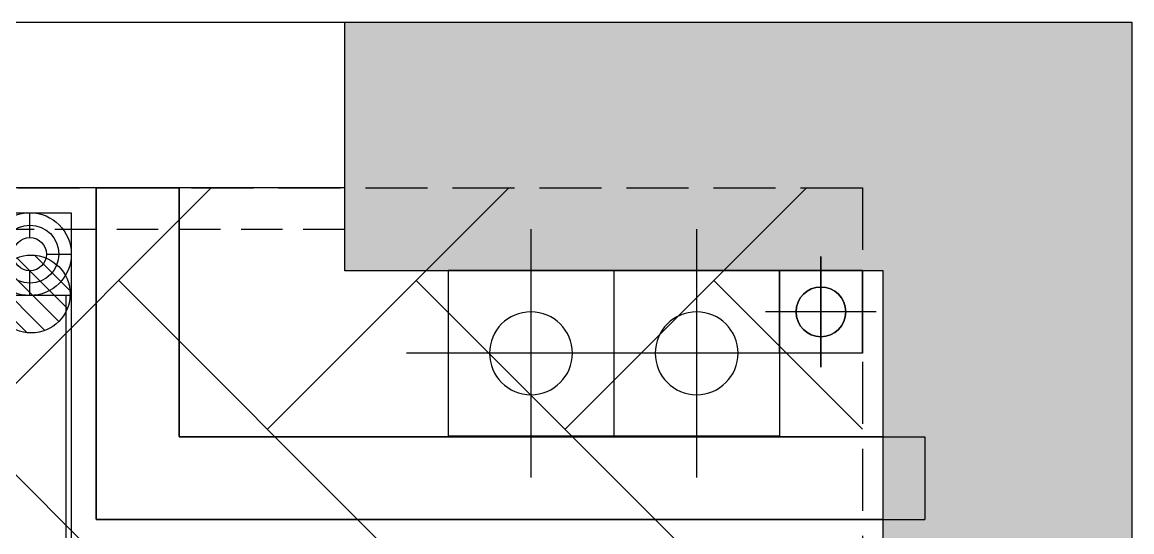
# Model space of a CAD drawing. Header units: millimetres. Extents: x -94739 to 67223, y -48947 to 34737.
# Drawn here: x 43963 to 45303, y -35168 to -34553 of the extents above; entities that cross this region are included whole.
import ezdxf

# ---------------------------------------------------------------- set-up
doc = ezdxf.new("R2010")
doc.units = ezdxf.units.MM
doc.linetypes.add('DASH', pattern=[0.35, 0.25, -0.1])
doc.linetypes.add('HIDDEN2', pattern=[0.1875, 0.125, -0.0625])
for name, color, linetype in [('2.一次给排水', 7, 'Continuous'), ('BS-墙', 160, 'Continuous'), ('BS-完成面', 12, 'Continuous'), ('BS-柱', 200, 'Continuous'), ('BS-梁', 12, 'Continuous'), ('D-地漏', 32, 'Continuous'), ('D-地漏图层', 8, 'Continuous'), ('DS-备用', 251, 'Continuous'), ('FC-通用', 32, 'Continuous'), ('L-轮廓线', 41, 'Continuous'), ('W-KN空调冷凝水立管', 150, 'Continuous'), ('W-T通气立管', 31, 'Continuous'), ('W-W污水立管', 2, 'Continuous'), ('W-云线', 2, 'Continuous'), ('W-地漏', 1, 'Continuous'), ('WALL', 255, 'Continuous'), ('Y-原建筑墙-05', 5, 'Continuous'), ('梁虚', 4, 'DASH')]:
    doc.layers.add(name, color=color, linetype=linetype)
doc.layers.add('定位框', color=8, linetype='Continuous', plot=False)

# ---------------------------------------------------------------- blocks, each defined once
blk = doc.blocks.new('2~5cengzhurrrzi')
at = {"layer": 'BS-柱'}
blk.add_hatch(color=251, dxfattribs=at).paths.add_polyline_path([(359910, 156811.1), (357010, 156811.1), (357010, 157111.1), (359610, 157111.1), (359610, 157761), (359910, 157761)])
at = {"layer": 'BS-墙', "color": 6, "linetype": 'Continuous'}
blk.add_lwpolyline([(359910, 156811.1), (357010, 156811.1), (357010, 157111.1), (359610, 157111.1), (359610, 157761), (359910, 157761)], close=True, dxfattribs=at)
blk = doc.blocks.new('20220225.14202827')
at = {"layer": '梁虚', "color": 1, "linetype": 'HIDDEN2', "ltscale": 400}
for p, q in [((33650.3, 13050.1), (33650.3, 15750.1)), ((33900.3, 13050.1), (33900.3, 15750.1))]:
    blk.add_line(p, q, dxfattribs=at)
blk = doc.blocks.new('海龙_08222921')
at = {"layer": 'DS-备用'}
h = blk.add_hatch(dxfattribs=at)
h.set_pattern_fill('AR-HBONE', color=256, scale=2.5, angle=180, style=0)
h.set_pattern_definition([(225, (-34864.68, 8365.14), (-4e-14, -359.2102), [762, -254]), (315, (-35044.29, 8185.54), (-8e-14, -359.2102), [762, -254])])
h.paths.add_polyline_path([(374.9, -1212.4), (374.9, -37.4), (975, -37.4), (975, -1687.4), (-625, -1687.4), (-625, -1212.4)])
at = {"layer": 'DS-备用', "color": 1, "linetype": 'DASH', "ltscale": 300}
blk.add_lwpolyline([(374.9, -1212.4), (374.9, -37.4), (975, -37.4), (975, -1687.4), (-625, -1687.4), (-625, -1212.4), (374.9, -1212.4)], dxfattribs=at)
blk = doc.blocks.new('立管100')
at = {"lineweight": 25}
blk.add_circle((0, 0), 50, dxfattribs=at)
at = {"layer": '定位框', "color": 252}
for p, q in [((0, -150), (0, 150)), ((-100, -100), (-100, 100)), ((-100, 100), (100, 100)), ((100, -100), (100, 100)), ((-150, 0), (150, 0)), ((-100, -100), (100, -100))]:
    blk.add_line(p, q, dxfattribs=at)
blk = doc.blocks.new('立管50')
blk.add_circle((-25, 0), 30)
at = {"layer": 'W-云线', "color": 252}
for p, q in [((-25, -66.7), (-25, 66.7)), ((-75, -50), (-75, 50)), ((-75, 50), (25, 50)), ((25, -50), (25, 50)), ((-91.7, 0), (41.7, 0)), ((-75, -50), (25, -50))]:
    blk.add_line(p, q, dxfattribs=at)
blk = doc.blocks.new('$TwtSys$00000141')
for p, q in [((-94.2, 7.7), (-10.1, 91.8)), ((-94.2, 7.7), (-10.1, 91.8)), ((-87.2, -35.1), (35.1, 87.2)), ((-87.2, -35.1), (35.1, 87.2)), ((-66.5, -66.5), (66.5, 66.5)), ((-66.5, -66.5), (66.5, 66.5)), ((-32.4, -87.1), (87.6, 32.9)), ((-32.4, -87.1), (87.6, 32.9)), ((11.4, -92.3), (92.3, -11.4)), ((11.4, -92.3), (92.3, -11.4))]:
    blk.add_line(p, q)
blk.add_circle((0, 0), 94)
blk.add_circle((0, 0), 94)
blk = doc.blocks.new('A$Cf5d18752')
at = {"layer": 'WALL'}
for p, q in [((5274.6, -2750), (4874.6, -2750)), ((4874.6, -2750), (4874.6, -3750)), ((5274.6, -2850), (5274.6, -2750)), ((5274.6, -2850), (4974.6, -2850)), ((4974.6, -2850), (4974.6, -3750)), ((4974.6, -3750), (4874.6, -3750))]:
    blk.add_line(p, q, dxfattribs=at)
at = {"layer": 'W-KN空调冷凝水立管', "xscale": -1}
blk.add_blockref('立管50', (5100.3, -3624.7), dxfattribs=at)
at = {"layer": 'W-T通气立管', "xscale": -1}
blk.add_blockref('立管100', (5075.3, -3474.7), dxfattribs=at)
at = {"layer": 'W-W污水立管', "xscale": -1}
blk.add_blockref('立管100', (5075.3, -3274.7), dxfattribs=at)
at = {"layer": 'W-地漏', "xscale": 0.5, "yscale": 0.5, "zscale": 0.5, "rotation": 179.9999999999586}
blk.add_blockref('$TwtSys$00000141', (5146.8, -2671.6), dxfattribs=at)
blk = doc.blocks.new('A$C21C0253C')
at = {"layer": 'D-地漏', "color": 250, "linetype": 'ByBlock'}
for p, q in [((50, 100), (50, 70)), ((30, 50), (0, 50)), ((100, 50), (70, 50)), ((50, 30), (50, 0))]:
    blk.add_line(p, q, dxfattribs=at)
at = {"layer": 'D-地漏', "color": 1, "linetype": 'ByBlock'}
blk.add_lwpolyline([(0, 100), (100, 100), (100, 0), (0, 0)], close=True, dxfattribs=at)
at = {"layer": 'D-地漏', "color": 250, "linetype": 'ByBlock'}
for radius in [50, 35, 20]:
    blk.add_circle((50, 50), radius, dxfattribs=at)
blk = doc.blocks.new('fegfer')
at = {"layer": 'FC-通用'}
h = blk.add_hatch(dxfattribs=at)
h.set_pattern_fill('矩形_600_1200_0_0', color=251, pattern_type=2)
h.set_pattern_definition([(0, (-80900.1, -35615.9), (0, 1200), []), (90, (-80900.1, -35615.9), (-600, 4e-14), [])])
h.paths.add_polyline_path([(-78910.1, -35616), (-80210.1, -35615.9), (-80210.1, -35630.9), (-80270.1, -35630.9), (-80270.1, -35615.9), (-80890.1, -35615.9), (-80890.1, -35630.9), (-80900.1, -35630.9), (-80900.1, -37205.8), (-80200.1, -37205.8), (-80200.1, -36705.8), (-79708.5, -36255.9), (-79310.1, -36255.9), (-79010.1, -36255.9), (-79010.1, -36155.9), (-78910.1, -36155.9)])
at = {"layer": 'BS-墙'}
for p, q in [((-78880.1, -36585.9), (-78880.1, -36185.9)), ((-78680.1, -36185.9), (-78680.1, -36585.9))]:
    blk.add_line(p, q, dxfattribs=at)
at = {"layer": 'BS-完成面'}
blk.add_lwpolyline([(-80230.1, -35615.9), (-78910.1, -35616), (-78910.1, -36255.9), (-79310.1, -36255.9), (-79310.1, -37205.8), (-80900.1, -37205.8), (-80900.1, -35630.9)], dxfattribs=at)
at = {"layer": 'Y-原建筑墙-05'}
for p, q in [((-79280.1, -36285.9), (-78880.1, -36285.9)), ((-79280.1, -36285.9), (-79280.1, -37235.8)), ((-79280.1, -36285.9), (-78880.1, -36285.9)), ((-79280.1, -36285.9), (-79280.1, -37235.8)), ((-79280.1, -36285.9), (-78880.1, -36285.9)), ((-79280.1, -36285.9), (-79280.1, -37235.8)), ((-79180.1, -36385.9), (-78880.1, -36385.9)), ((-79180.1, -36385.9), (-79180.1, -37235.8)), ((-79180.1, -36385.9), (-78880.1, -36385.9)), ((-79180.1, -36385.9), (-79180.1, -37235.8)), ((-79180.1, -36385.9), (-78880.1, -36385.9)), ((-79180.1, -36385.9), (-79180.1, -37235.8))]:
    blk.add_line(p, q, dxfattribs=at)
at = {"layer": '2.一次给排水'}
blk.add_blockref('A$Cf5d18752', (-84155.1, -33535.9), dxfattribs=at)
at = {"layer": 'BS-柱', "color": 6}
blk.add_blockref('2~5cengzhurrrzi', (-438590.1, -194346.9), dxfattribs=at)
at = {"layer": 'BS-梁'}
blk.add_blockref('20220225.14202827', (-112580.7, -49636), dxfattribs=at)
at = {"layer": 'D-地漏图层', "color": 250, "rotation": 90}
blk.add_blockref('A$C21C0253C', (-78910.1, -36255.9), dxfattribs=at)
at = {"layer": 'L-轮廓线'}
blk.add_blockref('海龙_08222921', (-79855.1, -35523.5), dxfattribs=at)
at = {"layer": 'W-KN空调冷凝水立管'}
blk.add_blockref('立管50', (-79004.8, -37160.6), dxfattribs=at)
blk.add_blockref('立管50', (-79004.8, -37160.6), dxfattribs=at)
blk.add_blockref('立管50', (-79004.8, -37160.6), dxfattribs=at)

msp = doc.modelspace()

# ---------------------------------------------------------------- block references
at = {"rotation": 90}
msp.add_blockref('fegfer', (7766.7, 44127.4), dxfattribs=at)

doc.saveas('drawing.dxf')
